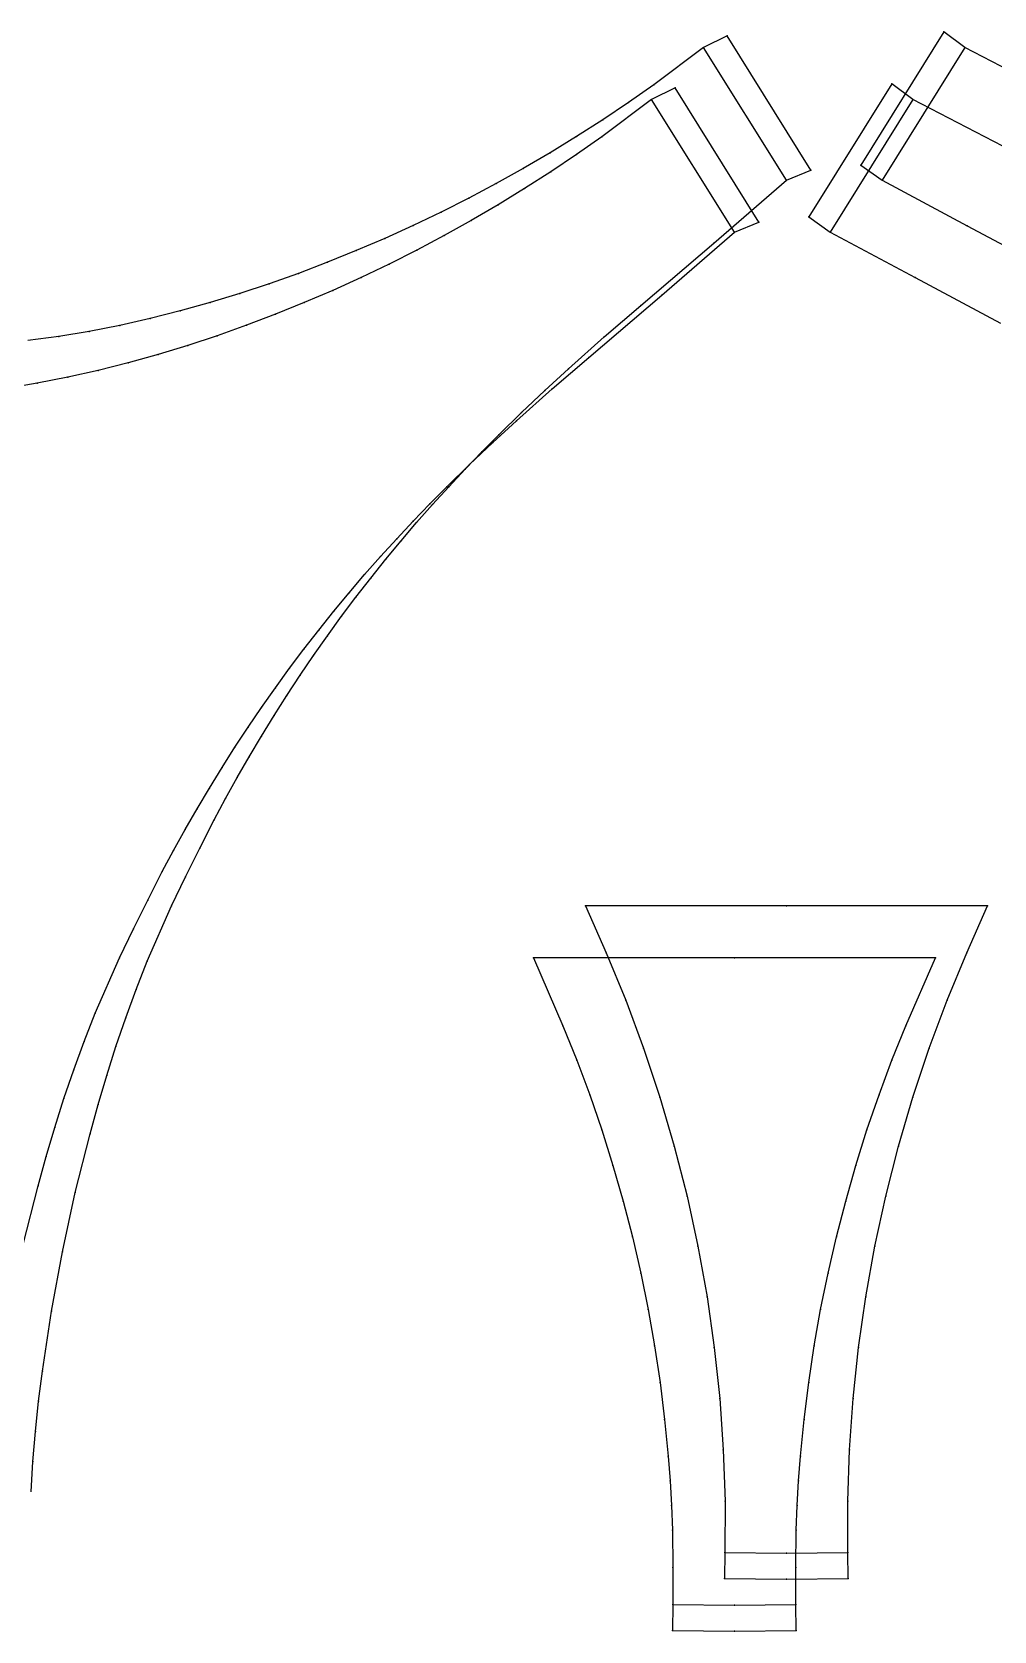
# Model space of a CAD drawing. Extents: x -162 to 1064, y -720 to 1070.
# Drawn here: x 22.7 to 207.7, y 761.8 to 1069.6 of the extents above; entities that cross this region are included whole.
import ezdxf

# ---------------------------------------------------------------- set-up
doc = ezdxf.new("R2010")
doc.units = 0

# ---------------------------------------------------------------- blocks, each defined once
blk = doc.blocks.new('Pattern_1813235_M')
at = {"layer": '14'}
blk.add_lwpolyline([(21.021019, 836.201477), (23.8561, 847.514832), (25.415037, 853.134216), (27.075407, 858.724243), (28.842861, 864.281433), (30.718199, 869.803833), (32.707569, 875.286499), (34.844246, 880.711914), (39.540787, 891.386414), (42.220432, 896.937683), (44.940247, 902.466064), (47.743694, 907.953735), (49.92181, 912.030579), (52.16494, 916.070862), (54.470348, 920.076477), (56.83532, 924.049377), (59.255978, 927.988159), (61.732014, 931.890076), (64.265823, 935.754395), (66.859818, 939.580566), (69.514076, 943.365479), (72.227242, 947.106506), (74.999565, 950.804016), (77.831367, 954.458252), (80.720795, 958.067078), (83.665672, 961.628601), (86.665855, 965.143616), (89.721169, 968.612976), (92.829147, 972.035217), (95.986633, 975.409546), (99.192528, 978.737915), (102.445709, 982.0224), (106.85051, 986.333252), (111.323738, 990.570251), (115.85981, 994.742798), (122.760612, 1000.89325), (129.753525, 1006.938843), (143.848145, 1018.904175), (157.776306, 1031.060791), (162.47905, 1032.969116), (146.357162, 1058.807861), (141.859253, 1056.571289), (132.307037, 1049.403442), (127.422493, 1045.968628), (122.459229, 1042.647217), (117.430824, 1039.425781), (112.339149, 1036.305908), (107.183891, 1033.291992), (101.967644, 1030.384766), (96.693466, 1027.583862), (91.363449, 1024.890869), (85.979485, 1022.307434), (80.54348, 1019.835388), (75.057457, 1017.476501), (69.523117, 1015.233398), (63.942326, 1013.108765), (58.316547, 1011.106445), (52.647518, 1009.230286), (46.936806, 1007.48468), (41.185875, 1005.874817), (35.396626, 1004.410156), (29.571449, 1003.099304), (23.712498, 1001.943176), (17.822363, 1000.950806)], dxfattribs=at)
at = {"layer": '2'}
for p in [(146.357162, 1058.807861), (141.859253, 1056.571289), (141.859253, 1056.571289), (157.776306, 1031.060791), (157.776306, 1031.060791), (162.47905, 1032.969116), (39.540787, 891.386414), (39.540787, 891.386414)]:
    blk.add_point(p, dxfattribs=at)
at = {"layer": '3'}
for p in [(132.307037, 1049.403442), (132.307037, 1049.403442), (127.422493, 1045.968628), (127.422493, 1045.968628), (122.459229, 1042.647217), (122.459229, 1042.647217), (117.430824, 1039.425781), (117.430824, 1039.425781), (112.339149, 1036.305908), (112.339149, 1036.305908), (107.183891, 1033.291992), (107.183891, 1033.291992), (101.967644, 1030.384766), (101.967644, 1030.384766), (91.363449, 1024.890869), (91.363449, 1024.890869), (96.693466, 1027.583862), (96.693466, 1027.583862), (85.979485, 1022.307434), (85.979485, 1022.307434), (80.54348, 1019.835388), (80.54348, 1019.835388), (143.848145, 1018.904175), (143.848145, 1018.904175), (75.057457, 1017.476501), (75.057457, 1017.476501), (63.942326, 1013.108765), (63.942326, 1013.108765), (69.523117, 1015.233398), (69.523117, 1015.233398), (58.316547, 1011.106445), (58.316547, 1011.106445), (46.936806, 1007.48468), (46.936806, 1007.48468), (52.647518, 1009.230286), (52.647518, 1009.230286), (129.753525, 1006.938843), (129.753525, 1006.938843), (35.396626, 1004.410156), (35.396626, 1004.410156), (41.185875, 1005.874817), (41.185875, 1005.874817), (23.712498, 1001.943176), (23.712498, 1001.943176), (29.571449, 1003.099304), (29.571449, 1003.099304), (122.760612, 1000.89325), (122.760612, 1000.89325), (115.85981, 994.742798), (115.85981, 994.742798), (111.323738, 990.570251), (111.323738, 990.570251), (106.85051, 986.333252), (106.85051, 986.333252), (102.445709, 982.0224), (102.445709, 982.0224), (99.192528, 978.737915), (99.192528, 978.737915), (95.986633, 975.409546), (95.986633, 975.409546), (92.829147, 972.035217), (92.829147, 972.035217), (89.721169, 968.612976), (89.721169, 968.612976), (86.665855, 965.143616), (86.665855, 965.143616), (83.665672, 961.628601), (83.665672, 961.628601), (80.720795, 958.067078), (80.720795, 958.067078), (77.831367, 954.458252), (77.831367, 954.458252), (74.999565, 950.804016), (74.999565, 950.804016), (72.227242, 947.106506), (72.227242, 947.106506), (69.514076, 943.365479), (69.514076, 943.365479), (66.859818, 939.580566), (66.859818, 939.580566), (64.265823, 935.754395), (64.265823, 935.754395), (61.732014, 931.890076), (61.732014, 931.890076), (59.255978, 927.988159), (59.255978, 927.988159), (56.83532, 924.049377), (56.83532, 924.049377), (54.470348, 920.076477), (54.470348, 920.076477), (52.16494, 916.070862), (52.16494, 916.070862), (49.92181, 912.030579), (49.92181, 912.030579), (47.743694, 907.953735), (47.743694, 907.953735), (44.940247, 902.466064), (44.940247, 902.466064), (42.220432, 896.937683), (42.220432, 896.937683), (34.844246, 880.711914), (34.844246, 880.711914), (32.707569, 875.286499), (32.707569, 875.286499), (30.718199, 869.803833), (30.718199, 869.803833), (28.842861, 864.281433), (28.842861, 864.281433), (27.075407, 858.724243), (27.075407, 858.724243), (25.415037, 853.134216), (25.415037, 853.134216), (23.8561, 847.514832), (23.8561, 847.514832)]:
    blk.add_point(p, dxfattribs=at)
at = {"layer": '8'}
blk.add_lwpolyline([(21.021019, 836.201477), (23.8561, 847.514832), (25.415037, 853.134216), (27.075407, 858.724243), (28.842861, 864.281433), (30.718199, 869.803833), (32.707569, 875.286499), (34.844246, 880.711914), (39.540787, 891.386414), (42.220432, 896.937683), (44.940247, 902.466064), (47.743694, 907.953735), (49.92181, 912.030579), (52.16494, 916.070862), (54.470348, 920.076477), (56.83532, 924.049377), (59.255978, 927.988159), (61.732014, 931.890076), (64.265823, 935.754395), (66.859818, 939.580566), (69.514076, 943.365479), (72.227242, 947.106506), (74.999565, 950.804016), (77.831367, 954.458252), (80.720795, 958.067078), (83.665672, 961.628601), (86.665855, 965.143616), (89.721169, 968.612976), (92.829147, 972.035217), (95.986633, 975.409546), (99.192528, 978.737915), (102.445709, 982.0224), (106.85051, 986.333252), (111.323738, 990.570251), (115.85981, 994.742798), (122.760612, 1000.89325), (129.753525, 1006.938843), (143.848145, 1018.904175), (157.776306, 1031.060791), (141.859253, 1056.571289), (132.307037, 1049.403442), (127.422493, 1045.968628), (122.459229, 1042.647217), (117.430824, 1039.425781), (112.339149, 1036.305908), (107.183891, 1033.291992), (101.967644, 1030.384766), (96.693466, 1027.583862), (91.363449, 1024.890869), (85.979485, 1022.307434), (80.54348, 1019.835388), (75.057457, 1017.476501), (69.523117, 1015.233398), (63.942326, 1013.108765), (58.316547, 1011.106445), (52.647518, 1009.230286), (46.936806, 1007.48468), (41.185875, 1005.874817), (35.396626, 1004.410156), (29.571449, 1003.099304), (23.712498, 1001.943176), (17.822363, 1000.950806)], dxfattribs=at)
blk = doc.blocks.new('Pattern_16023304_M')
at = {"layer": '14'}
blk.add_lwpolyline([(157.776306, 891.386414), (119.127335, 891.386414), (124.80378, 878.29187), (127.466171, 871.671631), (129.961563, 864.986511), (132.275284, 858.235596), (134.409286, 851.425537), (136.368515, 844.564026), (138.151703, 837.654846), (139.756607, 830.701172), (141.182114, 823.708374), (142.427139, 816.682007), (143.487671, 809.625732), (144.361526, 802.543396), (145.055969, 795.440491), (145.42186, 790.695923), (145.700745, 785.947388), (145.881561, 781.193542), (145.970352, 774.059387), (145.935638, 766.922791), (145.880463, 761.923096), (157.776306, 761.80481), (169.67215, 761.923096), (169.616974, 766.922791), (169.582275, 774.059387), (169.671051, 781.193542), (169.851868, 785.947388), (170.130753, 790.695923), (170.496643, 795.440552), (171.191086, 802.543457), (172.064941, 809.625732), (173.125488, 816.682007), (174.370514, 823.708374), (175.796021, 830.701172), (177.400909, 837.654846), (179.184128, 844.564026), (181.143356, 851.425537), (183.277344, 858.235596), (185.591034, 864.986511), (188.086441, 871.671631), (190.74884, 878.29187), (196.425278, 891.386414)], close=True, dxfattribs=at)
at = {"layer": '2'}
for p in [(119.127335, 891.386414), (119.127335, 891.386414), (157.776306, 891.386414), (157.776306, 891.386414), (157.776306, 891.386414), (196.425278, 891.386414), (196.425278, 891.386414), (145.935638, 766.922791), (145.935638, 766.922791), (157.776306, 766.805054), (169.616974, 766.922791), (169.616974, 766.922791), (145.880463, 761.923096), (157.776306, 761.80481), (169.67215, 761.923096)]:
    blk.add_point(p, dxfattribs=at)
at = {"layer": '3'}
for p in [(124.80378, 878.29187), (124.80378, 878.29187), (190.74884, 878.29187), (190.74884, 878.29187), (127.466171, 871.671631), (127.466171, 871.671631), (188.086441, 871.671631), (188.086441, 871.671631), (129.961563, 864.986511), (129.961563, 864.986511), (185.591034, 864.986511), (185.591034, 864.986511), (132.275284, 858.235596), (132.275284, 858.235596), (183.277344, 858.235596), (183.277344, 858.235596), (134.409286, 851.425537), (134.409286, 851.425537), (181.143356, 851.425537), (181.143356, 851.425537), (136.368515, 844.564026), (136.368515, 844.564026), (179.184128, 844.564026), (179.184128, 844.564026), (138.151703, 837.654846), (138.151703, 837.654846), (177.400909, 837.654846), (177.400909, 837.654846), (139.756607, 830.701172), (139.756607, 830.701172), (175.796021, 830.701172), (175.796021, 830.701172), (141.182114, 823.708374), (141.182114, 823.708374), (174.370514, 823.708374), (174.370514, 823.708374), (142.427139, 816.682007), (142.427139, 816.682007), (173.125488, 816.682007), (173.125488, 816.682007), (143.487671, 809.625732), (143.487671, 809.625732), (172.064941, 809.625732), (172.064941, 809.625732), (144.361526, 802.543396), (144.361526, 802.543396), (171.191086, 802.543457), (171.191086, 802.543457), (145.055969, 795.440491), (145.055969, 795.440491), (170.496643, 795.440552), (170.496643, 795.440552), (145.42186, 790.695923), (145.42186, 790.695923), (170.130753, 790.695923), (170.130753, 790.695923), (145.700745, 785.947388), (145.700745, 785.947388), (169.851868, 785.947388), (169.851868, 785.947388), (145.881561, 781.193542), (145.881561, 781.193542), (169.671051, 781.193542), (169.671051, 781.193542), (145.970352, 774.059387), (145.970352, 774.059387), (169.582275, 774.059387), (169.582275, 774.059387)]:
    blk.add_point(p, dxfattribs=at)
at = {"layer": '8'}
blk.add_lwpolyline([(157.776306, 891.386414), (119.127335, 891.386414), (124.80378, 878.29187), (127.466171, 871.671631), (129.961563, 864.986511), (132.275284, 858.235596), (134.409286, 851.425537), (136.368515, 844.564026), (138.151703, 837.654846), (139.756607, 830.701172), (141.182114, 823.708374), (142.427139, 816.682007), (143.487671, 809.625732), (144.361526, 802.543396), (145.055969, 795.440491), (145.42186, 790.695923), (145.700745, 785.947388), (145.881561, 781.193542), (145.970352, 774.059387), (145.935638, 766.922791), (157.776306, 766.805054), (169.616974, 766.922791), (169.582275, 774.059387), (169.671051, 781.193542), (169.851868, 785.947388), (170.130753, 790.695923), (170.496643, 795.440552), (171.191086, 802.543457), (172.064941, 809.625732), (173.125488, 816.682007), (174.370514, 823.708374), (175.796021, 830.701172), (177.400909, 837.654846), (179.184128, 844.564026), (181.143356, 851.425537), (183.277344, 858.235596), (185.591034, 864.986511), (188.086441, 871.671631), (190.74884, 878.29187), (196.425278, 891.386414), (157.776306, 891.386414)], close=True, dxfattribs=at)
blk = doc.blocks.new('Pattern_1813237_M')
at = {"layer": '14'}
blk.add_lwpolyline([(223.264252, 1040.428955), (192.08551, 1056.571289), (188.057816, 1059.561523), (172.080978, 1033.9552), (176.168457, 1031.060791), (192.570999, 1022.276062), (208.987686, 1013.518372)], dxfattribs=at)
at = {"layer": '2'}
for p in [(188.057816, 1059.561523), (192.08551, 1056.571289), (192.08551, 1056.571289), (172.080978, 1033.9552), (176.168457, 1031.060791), (176.168457, 1031.060791)]:
    blk.add_point(p, dxfattribs=at)
at = {"layer": '3'}
blk.add_point((192.570999, 1022.276062), dxfattribs=at)
blk.add_point((192.570999, 1022.276062), dxfattribs=at)
at = {"layer": '8'}
blk.add_lwpolyline([(223.264252, 1040.428955), (192.08551, 1056.571289), (176.168457, 1031.060791), (192.570999, 1022.276062), (208.987686, 1013.518372)], dxfattribs=at)
blk = doc.blocks.new('Pattern_1813235_198966_M')
at = {"layer": '14'}
blk.add_lwpolyline([(22.532106, 788.582703), (22.853977, 794.404297), (23.354803, 800.215881), (23.969339, 806.015686), (24.687504, 811.802429), (26.432821, 823.334229), (28.548458, 834.803528), (31.021019, 846.201477), (33.856102, 857.514832), (35.415039, 863.134216), (37.075409, 868.724243), (38.842861, 874.281433), (40.718201, 879.803833), (42.707569, 885.286499), (44.844246, 890.711914), (49.540787, 901.386414), (52.220432, 906.937683), (54.940247, 912.466064), (57.743694, 917.953735), (59.92181, 922.030579), (62.16494, 926.070862), (64.470352, 930.076477), (66.83532, 934.049377), (69.255981, 937.988159), (71.73201, 941.890076), (74.265823, 945.754395), (76.859818, 949.580566), (79.514076, 953.365479), (82.227242, 957.106506), (84.999565, 960.804016), (87.831367, 964.458252), (90.720795, 968.067078), (93.665672, 971.628601), (96.665855, 975.143616), (99.721169, 978.612976), (102.829147, 982.035217), (105.986633, 985.409546), (109.192528, 988.737915), (112.445709, 992.0224), (116.85051, 996.333252), (121.323738, 1000.570251), (125.85981, 1004.742798), (132.76062, 1010.89325), (139.753525, 1016.938843), (153.848145, 1028.904175), (167.776306, 1041.060791), (172.47905, 1042.969116), (156.357162, 1068.807861), (151.859253, 1066.571289), (142.307037, 1059.403442), (137.422485, 1055.968628), (132.459229, 1052.647217), (127.430824, 1049.425781), (122.339149, 1046.305908), (117.183891, 1043.291992), (111.967644, 1040.384766), (106.693466, 1037.583862), (101.363449, 1034.890869), (95.979485, 1032.307373), (90.54348, 1029.835449), (85.057457, 1027.476562), (79.523117, 1025.233398), (73.942322, 1023.108765), (68.316544, 1021.106445), (62.647518, 1019.230286), (56.936806, 1017.48468), (51.185875, 1015.874817), (45.396626, 1014.410156), (39.571449, 1013.099304), (33.712498, 1011.943176), (27.822363, 1010.950806), (21.902893, 1010.170776)], dxfattribs=at)
at = {"layer": '2'}
for p in [(156.357162, 1068.807861), (151.859253, 1066.571289), (151.859253, 1066.571289), (167.776306, 1041.060791), (167.776306, 1041.060791), (172.47905, 1042.969116), (49.540787, 901.386414), (49.540787, 901.386414)]:
    blk.add_point(p, dxfattribs=at)
at = {"layer": '3'}
for p in [(142.307037, 1059.403442), (142.307037, 1059.403442), (137.422485, 1055.968628), (137.422485, 1055.968628), (132.459229, 1052.647217), (132.459229, 1052.647217), (127.430824, 1049.425781), (127.430824, 1049.425781), (122.339149, 1046.305908), (122.339149, 1046.305908), (111.967644, 1040.384766), (111.967644, 1040.384766), (117.183891, 1043.291992), (117.183891, 1043.291992), (106.693466, 1037.583862), (106.693466, 1037.583862), (101.363449, 1034.890869), (101.363449, 1034.890869), (95.979485, 1032.307373), (95.979485, 1032.307373), (90.54348, 1029.835449), (90.54348, 1029.835449), (153.848145, 1028.904175), (153.848145, 1028.904175), (79.523117, 1025.233398), (79.523117, 1025.233398), (85.057457, 1027.476562), (85.057457, 1027.476562), (73.942322, 1023.108765), (73.942322, 1023.108765), (62.647518, 1019.230286), (62.647518, 1019.230286), (68.316544, 1021.106445), (68.316544, 1021.106445), (51.185875, 1015.874817), (51.185875, 1015.874817), (56.936806, 1017.48468), (56.936806, 1017.48468), (139.753525, 1016.938843), (139.753525, 1016.938843), (39.571449, 1013.099304), (39.571449, 1013.099304), (45.396626, 1014.410156), (45.396626, 1014.410156), (27.822363, 1010.950806), (27.822363, 1010.950806), (33.712498, 1011.943176), (33.712498, 1011.943176), (132.76062, 1010.89325), (132.76062, 1010.89325), (125.85981, 1004.742798), (125.85981, 1004.742798), (121.323738, 1000.570251), (121.323738, 1000.570251), (116.85051, 996.333252), (116.85051, 996.333252), (112.445709, 992.0224), (112.445709, 992.0224), (109.192528, 988.737915), (109.192528, 988.737915), (105.986633, 985.409546), (105.986633, 985.409546), (102.829147, 982.035217), (102.829147, 982.035217), (99.721169, 978.612976), (99.721169, 978.612976), (96.665855, 975.143616), (96.665855, 975.143616), (93.665672, 971.628601), (93.665672, 971.628601), (90.720795, 968.067078), (90.720795, 968.067078), (87.831367, 964.458252), (87.831367, 964.458252), (84.999565, 960.804016), (84.999565, 960.804016), (82.227242, 957.106506), (82.227242, 957.106506), (79.514076, 953.365479), (79.514076, 953.365479), (76.859818, 949.580566), (76.859818, 949.580566), (74.265823, 945.754395), (74.265823, 945.754395), (71.73201, 941.890076), (71.73201, 941.890076), (69.255981, 937.988159), (69.255981, 937.988159), (66.83532, 934.049377), (66.83532, 934.049377), (64.470352, 930.076477), (64.470352, 930.076477), (62.16494, 926.070862), (62.16494, 926.070862), (59.92181, 922.030579), (59.92181, 922.030579), (57.743694, 917.953735), (57.743694, 917.953735), (54.940247, 912.466064), (54.940247, 912.466064), (52.220432, 906.937683), (52.220432, 906.937683), (44.844246, 890.711914), (44.844246, 890.711914), (42.707569, 885.286499), (42.707569, 885.286499), (40.718201, 879.803833), (40.718201, 879.803833), (38.842861, 874.281433), (38.842861, 874.281433), (37.075409, 868.724243), (37.075409, 868.724243), (35.415039, 863.134216), (35.415039, 863.134216), (33.856102, 857.514832), (33.856102, 857.514832), (31.021019, 846.201477), (31.021019, 846.201477), (28.548458, 834.803528), (28.548458, 834.803528), (26.432821, 823.334229), (26.432821, 823.334229), (24.687504, 811.802429), (24.687504, 811.802429), (23.969339, 806.015686), (23.969339, 806.015686), (23.354803, 800.215881), (23.354803, 800.215881), (22.853977, 794.404297), (22.853977, 794.404297)]:
    blk.add_point(p, dxfattribs=at)
at = {"layer": '8'}
blk.add_lwpolyline([(22.532106, 788.582703), (22.853977, 794.404297), (23.354803, 800.215881), (23.969339, 806.015686), (24.687504, 811.802429), (26.432821, 823.334229), (28.548458, 834.803528), (31.021019, 846.201477), (33.856102, 857.514832), (35.415039, 863.134216), (37.075409, 868.724243), (38.842861, 874.281433), (40.718201, 879.803833), (42.707569, 885.286499), (44.844246, 890.711914), (49.540787, 901.386414), (52.220432, 906.937683), (54.940247, 912.466064), (57.743694, 917.953735), (59.92181, 922.030579), (62.16494, 926.070862), (64.470352, 930.076477), (66.83532, 934.049377), (69.255981, 937.988159), (71.73201, 941.890076), (74.265823, 945.754395), (76.859818, 949.580566), (79.514076, 953.365479), (82.227242, 957.106506), (84.999565, 960.804016), (87.831367, 964.458252), (90.720795, 968.067078), (93.665672, 971.628601), (96.665855, 975.143616), (99.721169, 978.612976), (102.829147, 982.035217), (105.986633, 985.409546), (109.192528, 988.737915), (112.445709, 992.0224), (116.85051, 996.333252), (121.323738, 1000.570251), (125.85981, 1004.742798), (132.76062, 1010.89325), (139.753525, 1016.938843), (153.848145, 1028.904175), (167.776306, 1041.060791), (151.859253, 1066.571289), (142.307037, 1059.403442), (137.422485, 1055.968628), (132.459229, 1052.647217), (127.430824, 1049.425781), (122.339149, 1046.305908), (117.183891, 1043.291992), (111.967644, 1040.384766), (106.693466, 1037.583862), (101.363449, 1034.890869), (95.979485, 1032.307373), (90.54348, 1029.835449), (85.057457, 1027.476562), (79.523117, 1025.233398), (73.942322, 1023.108765), (68.316544, 1021.106445), (62.647518, 1019.230286), (56.936806, 1017.48468), (51.185875, 1015.874817), (45.396626, 1014.410156), (39.571449, 1013.099304), (33.712498, 1011.943176), (27.822363, 1010.950806), (21.902893, 1010.170776)], dxfattribs=at)
blk = doc.blocks.new('Pattern_16023304_200180_M')
at = {"layer": '14'}
blk.add_lwpolyline([(167.776306, 901.386414), (129.127335, 901.386414), (133.08667, 892.335876), (136.874176, 883.210327), (140.327835, 873.952698), (143.444534, 864.576782), (146.223999, 855.095215), (148.664368, 845.520508), (150.762421, 835.865295), (152.514221, 826.141602), (153.915619, 816.360291), (154.962006, 806.535767), (155.649429, 796.678467), (155.9776, 786.803589), (155.935638, 776.922791), (155.880463, 771.923096), (167.776306, 771.80481), (179.67215, 771.923096), (179.616974, 776.922791), (179.575012, 786.803589), (179.903183, 796.678467), (180.590607, 806.535767), (181.636993, 816.360291), (183.038406, 826.141602), (184.790192, 835.865295), (186.888245, 845.520508), (189.328629, 855.095215), (192.108093, 864.576782), (195.224762, 873.952698), (198.678421, 883.210327), (202.465942, 892.335876), (206.425278, 901.386414)], close=True, dxfattribs=at)
at = {"layer": '2'}
for p in [(129.127335, 901.386414), (129.127335, 901.386414), (167.776306, 901.386414), (167.776306, 901.386414), (167.776306, 901.386414), (206.425278, 901.386414), (206.425278, 901.386414), (155.935638, 776.922791), (155.935638, 776.922791), (167.776306, 776.805054), (179.616974, 776.922791), (179.616974, 776.922791), (155.880463, 771.923096), (167.776306, 771.80481), (179.67215, 771.923096)]:
    blk.add_point(p, dxfattribs=at)
at = {"layer": '3'}
for p in [(133.08667, 892.335876), (133.08667, 892.335876), (202.465942, 892.335876), (202.465942, 892.335876), (136.874176, 883.210327), (136.874176, 883.210327), (198.678421, 883.210327), (198.678421, 883.210327), (140.327835, 873.952698), (140.327835, 873.952698), (195.224762, 873.952698), (195.224762, 873.952698), (143.444534, 864.576782), (143.444534, 864.576782), (192.108093, 864.576782), (192.108093, 864.576782), (146.223999, 855.095215), (146.223999, 855.095215), (189.328629, 855.095215), (189.328629, 855.095215), (148.664368, 845.520508), (148.664368, 845.520508), (186.888245, 845.520508), (186.888245, 845.520508), (150.762421, 835.865295), (150.762421, 835.865295), (184.790192, 835.865295), (184.790192, 835.865295), (152.514221, 826.141602), (152.514221, 826.141602), (183.038406, 826.141602), (183.038406, 826.141602), (153.915619, 816.360291), (153.915619, 816.360291), (181.636993, 816.360291), (181.636993, 816.360291), (154.962006, 806.535767), (154.962006, 806.535767), (180.590607, 806.535767), (180.590607, 806.535767), (155.649429, 796.678467), (155.649429, 796.678467), (179.903183, 796.678467), (179.903183, 796.678467), (155.9776, 786.803589), (155.9776, 786.803589), (179.575012, 786.803589), (179.575012, 786.803589)]:
    blk.add_point(p, dxfattribs=at)
at = {"layer": '8'}
blk.add_lwpolyline([(167.776306, 901.386414), (129.127335, 901.386414), (133.08667, 892.335876), (136.874176, 883.210327), (140.327835, 873.952698), (143.444534, 864.576782), (146.223999, 855.095215), (148.664368, 845.520508), (150.762421, 835.865295), (152.514221, 826.141602), (153.915619, 816.360291), (154.962006, 806.535767), (155.649429, 796.678467), (155.9776, 786.803589), (155.935638, 776.922791), (167.776306, 776.805054), (179.616974, 776.922791), (179.575012, 786.803589), (179.903183, 796.678467), (180.590607, 806.535767), (181.636993, 816.360291), (183.038406, 826.141602), (184.790192, 835.865295), (186.888245, 845.520508), (189.328629, 855.095215), (192.108093, 864.576782), (195.224762, 873.952698), (198.678421, 883.210327), (202.465942, 892.335876), (206.425278, 901.386414), (167.776306, 901.386414)], close=True, dxfattribs=at)
blk = doc.blocks.new('Pattern_1813237_200506_M')
at = {"layer": '14'}
blk.add_lwpolyline([(233.264252, 1050.428955), (202.08551, 1066.571289), (198.057816, 1069.561523), (182.080978, 1043.9552), (186.168457, 1041.060791), (202.570999, 1032.276123), (218.987686, 1023.518372)], dxfattribs=at)
at = {"layer": '2'}
for p in [(198.057816, 1069.561523), (202.08551, 1066.571289), (202.08551, 1066.571289), (182.080978, 1043.9552), (186.168457, 1041.060791), (186.168457, 1041.060791)]:
    blk.add_point(p, dxfattribs=at)
at = {"layer": '3'}
blk.add_point((202.570999, 1032.276123), dxfattribs=at)
blk.add_point((202.570999, 1032.276123), dxfattribs=at)
at = {"layer": '8'}
blk.add_lwpolyline([(233.264252, 1050.428955), (202.08551, 1066.571289), (186.168457, 1041.060791), (202.570999, 1032.276123), (218.987686, 1023.518372)], dxfattribs=at)
blk = doc.blocks.new('Pattern_1813235_201642_M')
at = {"layer": '14'}
blk.add_lwpolyline([(22.532106, 788.582703), (22.853977, 794.404297), (23.354803, 800.215881), (23.969339, 806.015686), (24.687504, 811.802429), (26.432821, 823.334229), (28.548458, 834.803528), (31.021019, 846.201477), (33.856102, 857.514832), (35.415039, 863.134216), (37.075409, 868.724243), (38.842861, 874.281433), (40.718201, 879.803833), (42.707569, 885.286499), (44.844246, 890.711914), (49.540787, 901.386414), (52.220432, 906.937683), (54.940247, 912.466064), (57.743694, 917.953735), (59.92181, 922.030579), (62.16494, 926.070862), (64.470352, 930.076477), (66.83532, 934.049377), (69.255981, 937.988159), (71.73201, 941.890076), (74.265823, 945.754395), (76.859818, 949.580566), (79.514076, 953.365479), (82.227242, 957.106506), (84.999565, 960.804016), (87.831367, 964.458252), (90.720795, 968.067078), (93.665672, 971.628601), (96.665855, 975.143616), (99.721169, 978.612976), (102.829147, 982.035217), (105.986633, 985.409546), (109.192528, 988.737915), (112.445709, 992.0224), (116.85051, 996.333252), (121.323738, 1000.570251), (125.85981, 1004.742798), (132.76062, 1010.89325), (139.753525, 1016.938843), (153.848145, 1028.904175), (167.776306, 1041.060791), (172.47905, 1042.969116), (156.357162, 1068.807861), (151.859253, 1066.571289), (142.307037, 1059.403442), (137.422485, 1055.968628), (132.459229, 1052.647217), (127.430824, 1049.425781), (122.339149, 1046.305908), (117.183891, 1043.291992), (111.967644, 1040.384766), (106.693466, 1037.583862), (101.363449, 1034.890869), (95.979485, 1032.307373), (90.54348, 1029.835449), (85.057457, 1027.476562), (79.523117, 1025.233398), (73.942322, 1023.108765), (68.316544, 1021.106445), (62.647518, 1019.230286), (56.936806, 1017.48468), (51.185875, 1015.874817), (45.396626, 1014.410156), (39.571449, 1013.099304), (33.712498, 1011.943176), (27.822363, 1010.950806), (21.902893, 1010.170776)], dxfattribs=at)
at = {"layer": '2'}
for p in [(156.357162, 1068.807861), (151.859253, 1066.571289), (151.859253, 1066.571289), (167.776306, 1041.060791), (167.776306, 1041.060791), (172.47905, 1042.969116), (49.540787, 901.386414), (49.540787, 901.386414)]:
    blk.add_point(p, dxfattribs=at)
at = {"layer": '3'}
for p in [(142.307037, 1059.403442), (142.307037, 1059.403442), (137.422485, 1055.968628), (137.422485, 1055.968628), (132.459229, 1052.647217), (132.459229, 1052.647217), (127.430824, 1049.425781), (127.430824, 1049.425781), (122.339149, 1046.305908), (122.339149, 1046.305908), (111.967644, 1040.384766), (111.967644, 1040.384766), (117.183891, 1043.291992), (117.183891, 1043.291992), (106.693466, 1037.583862), (106.693466, 1037.583862), (101.363449, 1034.890869), (101.363449, 1034.890869), (95.979485, 1032.307373), (95.979485, 1032.307373), (90.54348, 1029.835449), (90.54348, 1029.835449), (153.848145, 1028.904175), (153.848145, 1028.904175), (79.523117, 1025.233398), (79.523117, 1025.233398), (85.057457, 1027.476562), (85.057457, 1027.476562), (73.942322, 1023.108765), (73.942322, 1023.108765), (62.647518, 1019.230286), (62.647518, 1019.230286), (68.316544, 1021.106445), (68.316544, 1021.106445), (51.185875, 1015.874817), (51.185875, 1015.874817), (56.936806, 1017.48468), (56.936806, 1017.48468), (139.753525, 1016.938843), (139.753525, 1016.938843), (39.571449, 1013.099304), (39.571449, 1013.099304), (45.396626, 1014.410156), (45.396626, 1014.410156), (27.822363, 1010.950806), (27.822363, 1010.950806), (33.712498, 1011.943176), (33.712498, 1011.943176), (132.76062, 1010.89325), (132.76062, 1010.89325), (125.85981, 1004.742798), (125.85981, 1004.742798), (121.323738, 1000.570251), (121.323738, 1000.570251), (116.85051, 996.333252), (116.85051, 996.333252), (112.445709, 992.0224), (112.445709, 992.0224), (109.192528, 988.737915), (109.192528, 988.737915), (105.986633, 985.409546), (105.986633, 985.409546), (102.829147, 982.035217), (102.829147, 982.035217), (99.721169, 978.612976), (99.721169, 978.612976), (96.665855, 975.143616), (96.665855, 975.143616), (93.665672, 971.628601), (93.665672, 971.628601), (90.720795, 968.067078), (90.720795, 968.067078), (87.831367, 964.458252), (87.831367, 964.458252), (84.999565, 960.804016), (84.999565, 960.804016), (82.227242, 957.106506), (82.227242, 957.106506), (79.514076, 953.365479), (79.514076, 953.365479), (76.859818, 949.580566), (76.859818, 949.580566), (74.265823, 945.754395), (74.265823, 945.754395), (71.73201, 941.890076), (71.73201, 941.890076), (69.255981, 937.988159), (69.255981, 937.988159), (66.83532, 934.049377), (66.83532, 934.049377), (64.470352, 930.076477), (64.470352, 930.076477), (62.16494, 926.070862), (62.16494, 926.070862), (59.92181, 922.030579), (59.92181, 922.030579), (57.743694, 917.953735), (57.743694, 917.953735), (54.940247, 912.466064), (54.940247, 912.466064), (52.220432, 906.937683), (52.220432, 906.937683), (44.844246, 890.711914), (44.844246, 890.711914), (42.707569, 885.286499), (42.707569, 885.286499), (40.718201, 879.803833), (40.718201, 879.803833), (38.842861, 874.281433), (38.842861, 874.281433), (37.075409, 868.724243), (37.075409, 868.724243), (35.415039, 863.134216), (35.415039, 863.134216), (33.856102, 857.514832), (33.856102, 857.514832), (31.021019, 846.201477), (31.021019, 846.201477), (28.548458, 834.803528), (28.548458, 834.803528), (26.432821, 823.334229), (26.432821, 823.334229), (24.687504, 811.802429), (24.687504, 811.802429), (23.969339, 806.015686), (23.969339, 806.015686), (23.354803, 800.215881), (23.354803, 800.215881), (22.853977, 794.404297), (22.853977, 794.404297)]:
    blk.add_point(p, dxfattribs=at)
at = {"layer": '8'}
blk.add_lwpolyline([(22.532106, 788.582703), (22.853977, 794.404297), (23.354803, 800.215881), (23.969339, 806.015686), (24.687504, 811.802429), (26.432821, 823.334229), (28.548458, 834.803528), (31.021019, 846.201477), (33.856102, 857.514832), (35.415039, 863.134216), (37.075409, 868.724243), (38.842861, 874.281433), (40.718201, 879.803833), (42.707569, 885.286499), (44.844246, 890.711914), (49.540787, 901.386414), (52.220432, 906.937683), (54.940247, 912.466064), (57.743694, 917.953735), (59.92181, 922.030579), (62.16494, 926.070862), (64.470352, 930.076477), (66.83532, 934.049377), (69.255981, 937.988159), (71.73201, 941.890076), (74.265823, 945.754395), (76.859818, 949.580566), (79.514076, 953.365479), (82.227242, 957.106506), (84.999565, 960.804016), (87.831367, 964.458252), (90.720795, 968.067078), (93.665672, 971.628601), (96.665855, 975.143616), (99.721169, 978.612976), (102.829147, 982.035217), (105.986633, 985.409546), (109.192528, 988.737915), (112.445709, 992.0224), (116.85051, 996.333252), (121.323738, 1000.570251), (125.85981, 1004.742798), (132.76062, 1010.89325), (139.753525, 1016.938843), (153.848145, 1028.904175), (167.776306, 1041.060791), (151.859253, 1066.571289), (142.307037, 1059.403442), (137.422485, 1055.968628), (132.459229, 1052.647217), (127.430824, 1049.425781), (122.339149, 1046.305908), (117.183891, 1043.291992), (111.967644, 1040.384766), (106.693466, 1037.583862), (101.363449, 1034.890869), (95.979485, 1032.307373), (90.54348, 1029.835449), (85.057457, 1027.476562), (79.523117, 1025.233398), (73.942322, 1023.108765), (68.316544, 1021.106445), (62.647518, 1019.230286), (56.936806, 1017.48468), (51.185875, 1015.874817), (45.396626, 1014.410156), (39.571449, 1013.099304), (33.712498, 1011.943176), (27.822363, 1010.950806), (21.902893, 1010.170776)], dxfattribs=at)
blk = doc.blocks.new('Pattern_16023304_202856_M')
at = {"layer": '14'}
blk.add_lwpolyline([(167.776306, 901.386414), (129.127335, 901.386414), (133.08667, 892.335876), (136.874176, 883.210327), (140.327835, 873.952698), (143.444534, 864.576782), (146.223999, 855.095215), (148.664368, 845.520508), (150.762421, 835.865295), (152.514221, 826.141602), (153.915619, 816.360291), (154.962006, 806.535767), (155.649429, 796.678467), (155.9776, 786.803589), (155.935638, 776.922791), (155.880463, 771.923096), (167.776306, 771.80481), (179.67215, 771.923096), (179.616974, 776.922791), (179.575012, 786.803589), (179.903183, 796.678467), (180.590607, 806.535767), (181.636993, 816.360291), (183.038406, 826.141602), (184.790192, 835.865295), (186.888245, 845.520508), (189.328629, 855.095215), (192.108093, 864.576782), (195.224762, 873.952698), (198.678421, 883.210327), (202.465942, 892.335876), (206.425278, 901.386414)], close=True, dxfattribs=at)
at = {"layer": '2'}
for p in [(129.127335, 901.386414), (129.127335, 901.386414), (167.776306, 901.386414), (167.776306, 901.386414), (167.776306, 901.386414), (206.425278, 901.386414), (206.425278, 901.386414), (155.935638, 776.922791), (155.935638, 776.922791), (167.776306, 776.805054), (179.616974, 776.922791), (179.616974, 776.922791), (155.880463, 771.923096), (167.776306, 771.80481), (179.67215, 771.923096)]:
    blk.add_point(p, dxfattribs=at)
at = {"layer": '3'}
for p in [(133.08667, 892.335876), (133.08667, 892.335876), (202.465942, 892.335876), (202.465942, 892.335876), (136.874176, 883.210327), (136.874176, 883.210327), (198.678421, 883.210327), (198.678421, 883.210327), (140.327835, 873.952698), (140.327835, 873.952698), (195.224762, 873.952698), (195.224762, 873.952698), (143.444534, 864.576782), (143.444534, 864.576782), (192.108093, 864.576782), (192.108093, 864.576782), (146.223999, 855.095215), (146.223999, 855.095215), (189.328629, 855.095215), (189.328629, 855.095215), (148.664368, 845.520508), (148.664368, 845.520508), (186.888245, 845.520508), (186.888245, 845.520508), (150.762421, 835.865295), (150.762421, 835.865295), (184.790192, 835.865295), (184.790192, 835.865295), (152.514221, 826.141602), (152.514221, 826.141602), (183.038406, 826.141602), (183.038406, 826.141602), (153.915619, 816.360291), (153.915619, 816.360291), (181.636993, 816.360291), (181.636993, 816.360291), (154.962006, 806.535767), (154.962006, 806.535767), (180.590607, 806.535767), (180.590607, 806.535767), (155.649429, 796.678467), (155.649429, 796.678467), (179.903183, 796.678467), (179.903183, 796.678467), (155.9776, 786.803589), (155.9776, 786.803589), (179.575012, 786.803589), (179.575012, 786.803589)]:
    blk.add_point(p, dxfattribs=at)
at = {"layer": '8'}
blk.add_lwpolyline([(167.776306, 901.386414), (129.127335, 901.386414), (133.08667, 892.335876), (136.874176, 883.210327), (140.327835, 873.952698), (143.444534, 864.576782), (146.223999, 855.095215), (148.664368, 845.520508), (150.762421, 835.865295), (152.514221, 826.141602), (153.915619, 816.360291), (154.962006, 806.535767), (155.649429, 796.678467), (155.9776, 786.803589), (155.935638, 776.922791), (167.776306, 776.805054), (179.616974, 776.922791), (179.575012, 786.803589), (179.903183, 796.678467), (180.590607, 806.535767), (181.636993, 816.360291), (183.038406, 826.141602), (184.790192, 835.865295), (186.888245, 845.520508), (189.328629, 855.095215), (192.108093, 864.576782), (195.224762, 873.952698), (198.678421, 883.210327), (202.465942, 892.335876), (206.425278, 901.386414), (167.776306, 901.386414)], close=True, dxfattribs=at)
blk = doc.blocks.new('Pattern_1813237_203182_M')
at = {"layer": '14'}
blk.add_lwpolyline([(233.264252, 1050.428955), (202.08551, 1066.571289), (198.057816, 1069.561523), (182.080978, 1043.9552), (186.168457, 1041.060791), (202.570999, 1032.276123), (218.987686, 1023.518372)], dxfattribs=at)
at = {"layer": '2'}
for p in [(198.057816, 1069.561523), (202.08551, 1066.571289), (202.08551, 1066.571289), (182.080978, 1043.9552), (186.168457, 1041.060791), (186.168457, 1041.060791)]:
    blk.add_point(p, dxfattribs=at)
at = {"layer": '3'}
blk.add_point((202.570999, 1032.276123), dxfattribs=at)
blk.add_point((202.570999, 1032.276123), dxfattribs=at)
at = {"layer": '8'}
blk.add_lwpolyline([(233.264252, 1050.428955), (202.08551, 1066.571289), (186.168457, 1041.060791), (202.570999, 1032.276123), (218.987686, 1023.518372)], dxfattribs=at)
blk = doc.blocks.new('Pattern_1813235_204318_M')
at = {"layer": '14'}
blk.add_lwpolyline([(22.532106, 788.582703), (22.853977, 794.404297), (23.354803, 800.215881), (23.969339, 806.015686), (24.687504, 811.802429), (26.432821, 823.334229), (28.548458, 834.803528), (31.021019, 846.201477), (33.856102, 857.514832), (35.415039, 863.134216), (37.075409, 868.724243), (38.842861, 874.281433), (40.718201, 879.803833), (42.707569, 885.286499), (44.844246, 890.711914), (49.540787, 901.386414), (52.220432, 906.937683), (54.940247, 912.466064), (57.743694, 917.953735), (59.92181, 922.030579), (62.16494, 926.070862), (64.470352, 930.076477), (66.83532, 934.049377), (69.255981, 937.988159), (71.73201, 941.890076), (74.265823, 945.754395), (76.859818, 949.580566), (79.514076, 953.365479), (82.227242, 957.106506), (84.999565, 960.804016), (87.831367, 964.458252), (90.720795, 968.067078), (93.665672, 971.628601), (96.665855, 975.143616), (99.721169, 978.612976), (102.829147, 982.035217), (105.986633, 985.409546), (109.192528, 988.737915), (112.445709, 992.0224), (116.85051, 996.333252), (121.323738, 1000.570251), (125.85981, 1004.742798), (132.76062, 1010.89325), (139.753525, 1016.938843), (153.848145, 1028.904175), (167.776306, 1041.060791), (172.47905, 1042.969116), (156.357162, 1068.807861), (151.859253, 1066.571289), (142.307037, 1059.403442), (137.422485, 1055.968628), (132.459229, 1052.647217), (127.430824, 1049.425781), (122.339149, 1046.305908), (117.183891, 1043.291992), (111.967644, 1040.384766), (106.693466, 1037.583862), (101.363449, 1034.890869), (95.979485, 1032.307373), (90.54348, 1029.835449), (85.057457, 1027.476562), (79.523117, 1025.233398), (73.942322, 1023.108765), (68.316544, 1021.106445), (62.647518, 1019.230286), (56.936806, 1017.48468), (51.185875, 1015.874817), (45.396626, 1014.410156), (39.571449, 1013.099304), (33.712498, 1011.943176), (27.822363, 1010.950806), (21.902893, 1010.170776)], dxfattribs=at)
at = {"layer": '2'}
for p in [(156.357162, 1068.807861), (151.859253, 1066.571289), (151.859253, 1066.571289), (167.776306, 1041.060791), (167.776306, 1041.060791), (172.47905, 1042.969116), (49.540787, 901.386414), (49.540787, 901.386414)]:
    blk.add_point(p, dxfattribs=at)
at = {"layer": '3'}
for p in [(142.307037, 1059.403442), (142.307037, 1059.403442), (137.422485, 1055.968628), (137.422485, 1055.968628), (132.459229, 1052.647217), (132.459229, 1052.647217), (127.430824, 1049.425781), (127.430824, 1049.425781), (122.339149, 1046.305908), (122.339149, 1046.305908), (111.967644, 1040.384766), (111.967644, 1040.384766), (117.183891, 1043.291992), (117.183891, 1043.291992), (106.693466, 1037.583862), (106.693466, 1037.583862), (101.363449, 1034.890869), (101.363449, 1034.890869), (95.979485, 1032.307373), (95.979485, 1032.307373), (90.54348, 1029.835449), (90.54348, 1029.835449), (153.848145, 1028.904175), (153.848145, 1028.904175), (79.523117, 1025.233398), (79.523117, 1025.233398), (85.057457, 1027.476562), (85.057457, 1027.476562), (73.942322, 1023.108765), (73.942322, 1023.108765), (62.647518, 1019.230286), (62.647518, 1019.230286), (68.316544, 1021.106445), (68.316544, 1021.106445), (51.185875, 1015.874817), (51.185875, 1015.874817), (56.936806, 1017.48468), (56.936806, 1017.48468), (139.753525, 1016.938843), (139.753525, 1016.938843), (39.571449, 1013.099304), (39.571449, 1013.099304), (45.396626, 1014.410156), (45.396626, 1014.410156), (27.822363, 1010.950806), (27.822363, 1010.950806), (33.712498, 1011.943176), (33.712498, 1011.943176), (132.76062, 1010.89325), (132.76062, 1010.89325), (125.85981, 1004.742798), (125.85981, 1004.742798), (121.323738, 1000.570251), (121.323738, 1000.570251), (116.85051, 996.333252), (116.85051, 996.333252), (112.445709, 992.0224), (112.445709, 992.0224), (109.192528, 988.737915), (109.192528, 988.737915), (105.986633, 985.409546), (105.986633, 985.409546), (102.829147, 982.035217), (102.829147, 982.035217), (99.721169, 978.612976), (99.721169, 978.612976), (96.665855, 975.143616), (96.665855, 975.143616), (93.665672, 971.628601), (93.665672, 971.628601), (90.720795, 968.067078), (90.720795, 968.067078), (87.831367, 964.458252), (87.831367, 964.458252), (84.999565, 960.804016), (84.999565, 960.804016), (82.227242, 957.106506), (82.227242, 957.106506), (79.514076, 953.365479), (79.514076, 953.365479), (76.859818, 949.580566), (76.859818, 949.580566), (74.265823, 945.754395), (74.265823, 945.754395), (71.73201, 941.890076), (71.73201, 941.890076), (69.255981, 937.988159), (69.255981, 937.988159), (66.83532, 934.049377), (66.83532, 934.049377), (64.470352, 930.076477), (64.470352, 930.076477), (62.16494, 926.070862), (62.16494, 926.070862), (59.92181, 922.030579), (59.92181, 922.030579), (57.743694, 917.953735), (57.743694, 917.953735), (54.940247, 912.466064), (54.940247, 912.466064), (52.220432, 906.937683), (52.220432, 906.937683), (44.844246, 890.711914), (44.844246, 890.711914), (42.707569, 885.286499), (42.707569, 885.286499), (40.718201, 879.803833), (40.718201, 879.803833), (38.842861, 874.281433), (38.842861, 874.281433), (37.075409, 868.724243), (37.075409, 868.724243), (35.415039, 863.134216), (35.415039, 863.134216), (33.856102, 857.514832), (33.856102, 857.514832), (31.021019, 846.201477), (31.021019, 846.201477), (28.548458, 834.803528), (28.548458, 834.803528), (26.432821, 823.334229), (26.432821, 823.334229), (24.687504, 811.802429), (24.687504, 811.802429), (23.969339, 806.015686), (23.969339, 806.015686), (23.354803, 800.215881), (23.354803, 800.215881), (22.853977, 794.404297), (22.853977, 794.404297)]:
    blk.add_point(p, dxfattribs=at)
at = {"layer": '8'}
blk.add_lwpolyline([(22.532106, 788.582703), (22.853977, 794.404297), (23.354803, 800.215881), (23.969339, 806.015686), (24.687504, 811.802429), (26.432821, 823.334229), (28.548458, 834.803528), (31.021019, 846.201477), (33.856102, 857.514832), (35.415039, 863.134216), (37.075409, 868.724243), (38.842861, 874.281433), (40.718201, 879.803833), (42.707569, 885.286499), (44.844246, 890.711914), (49.540787, 901.386414), (52.220432, 906.937683), (54.940247, 912.466064), (57.743694, 917.953735), (59.92181, 922.030579), (62.16494, 926.070862), (64.470352, 930.076477), (66.83532, 934.049377), (69.255981, 937.988159), (71.73201, 941.890076), (74.265823, 945.754395), (76.859818, 949.580566), (79.514076, 953.365479), (82.227242, 957.106506), (84.999565, 960.804016), (87.831367, 964.458252), (90.720795, 968.067078), (93.665672, 971.628601), (96.665855, 975.143616), (99.721169, 978.612976), (102.829147, 982.035217), (105.986633, 985.409546), (109.192528, 988.737915), (112.445709, 992.0224), (116.85051, 996.333252), (121.323738, 1000.570251), (125.85981, 1004.742798), (132.76062, 1010.89325), (139.753525, 1016.938843), (153.848145, 1028.904175), (167.776306, 1041.060791), (151.859253, 1066.571289), (142.307037, 1059.403442), (137.422485, 1055.968628), (132.459229, 1052.647217), (127.430824, 1049.425781), (122.339149, 1046.305908), (117.183891, 1043.291992), (111.967644, 1040.384766), (106.693466, 1037.583862), (101.363449, 1034.890869), (95.979485, 1032.307373), (90.54348, 1029.835449), (85.057457, 1027.476562), (79.523117, 1025.233398), (73.942322, 1023.108765), (68.316544, 1021.106445), (62.647518, 1019.230286), (56.936806, 1017.48468), (51.185875, 1015.874817), (45.396626, 1014.410156), (39.571449, 1013.099304), (33.712498, 1011.943176), (27.822363, 1010.950806), (21.902893, 1010.170776)], dxfattribs=at)
blk = doc.blocks.new('Pattern_16023304_205532_M')
at = {"layer": '14'}
blk.add_lwpolyline([(167.776306, 901.386414), (129.127335, 901.386414), (133.08667, 892.335876), (136.874176, 883.210327), (140.327835, 873.952698), (143.444534, 864.576782), (146.223999, 855.095215), (148.664368, 845.520508), (150.762421, 835.865295), (152.514221, 826.141602), (153.915619, 816.360291), (154.962006, 806.535767), (155.649429, 796.678467), (155.9776, 786.803589), (155.935638, 776.922791), (155.880463, 771.923096), (167.776306, 771.80481), (179.67215, 771.923096), (179.616974, 776.922791), (179.575012, 786.803589), (179.903183, 796.678467), (180.590607, 806.535767), (181.636993, 816.360291), (183.038406, 826.141602), (184.790192, 835.865295), (186.888245, 845.520508), (189.328629, 855.095215), (192.108093, 864.576782), (195.224762, 873.952698), (198.678421, 883.210327), (202.465942, 892.335876), (206.425278, 901.386414)], close=True, dxfattribs=at)
at = {"layer": '2'}
for p in [(129.127335, 901.386414), (129.127335, 901.386414), (167.776306, 901.386414), (167.776306, 901.386414), (167.776306, 901.386414), (206.425278, 901.386414), (206.425278, 901.386414), (155.935638, 776.922791), (155.935638, 776.922791), (167.776306, 776.805054), (179.616974, 776.922791), (179.616974, 776.922791), (155.880463, 771.923096), (167.776306, 771.80481), (179.67215, 771.923096)]:
    blk.add_point(p, dxfattribs=at)
at = {"layer": '3'}
for p in [(133.08667, 892.335876), (133.08667, 892.335876), (202.465942, 892.335876), (202.465942, 892.335876), (136.874176, 883.210327), (136.874176, 883.210327), (198.678421, 883.210327), (198.678421, 883.210327), (140.327835, 873.952698), (140.327835, 873.952698), (195.224762, 873.952698), (195.224762, 873.952698), (143.444534, 864.576782), (143.444534, 864.576782), (192.108093, 864.576782), (192.108093, 864.576782), (146.223999, 855.095215), (146.223999, 855.095215), (189.328629, 855.095215), (189.328629, 855.095215), (148.664368, 845.520508), (148.664368, 845.520508), (186.888245, 845.520508), (186.888245, 845.520508), (150.762421, 835.865295), (150.762421, 835.865295), (184.790192, 835.865295), (184.790192, 835.865295), (152.514221, 826.141602), (152.514221, 826.141602), (183.038406, 826.141602), (183.038406, 826.141602), (153.915619, 816.360291), (153.915619, 816.360291), (181.636993, 816.360291), (181.636993, 816.360291), (154.962006, 806.535767), (154.962006, 806.535767), (180.590607, 806.535767), (180.590607, 806.535767), (155.649429, 796.678467), (155.649429, 796.678467), (179.903183, 796.678467), (179.903183, 796.678467), (155.9776, 786.803589), (155.9776, 786.803589), (179.575012, 786.803589), (179.575012, 786.803589)]:
    blk.add_point(p, dxfattribs=at)
at = {"layer": '8'}
blk.add_lwpolyline([(167.776306, 901.386414), (129.127335, 901.386414), (133.08667, 892.335876), (136.874176, 883.210327), (140.327835, 873.952698), (143.444534, 864.576782), (146.223999, 855.095215), (148.664368, 845.520508), (150.762421, 835.865295), (152.514221, 826.141602), (153.915619, 816.360291), (154.962006, 806.535767), (155.649429, 796.678467), (155.9776, 786.803589), (155.935638, 776.922791), (167.776306, 776.805054), (179.616974, 776.922791), (179.575012, 786.803589), (179.903183, 796.678467), (180.590607, 806.535767), (181.636993, 816.360291), (183.038406, 826.141602), (184.790192, 835.865295), (186.888245, 845.520508), (189.328629, 855.095215), (192.108093, 864.576782), (195.224762, 873.952698), (198.678421, 883.210327), (202.465942, 892.335876), (206.425278, 901.386414), (167.776306, 901.386414)], close=True, dxfattribs=at)
blk = doc.blocks.new('Pattern_1813237_205858_M')
at = {"layer": '14'}
blk.add_lwpolyline([(233.264252, 1050.428955), (202.08551, 1066.571289), (198.057816, 1069.561523), (182.080978, 1043.9552), (186.168457, 1041.060791), (202.570999, 1032.276123), (218.987686, 1023.518372)], dxfattribs=at)
at = {"layer": '2'}
for p in [(198.057816, 1069.561523), (202.08551, 1066.571289), (202.08551, 1066.571289), (182.080978, 1043.9552), (186.168457, 1041.060791), (186.168457, 1041.060791)]:
    blk.add_point(p, dxfattribs=at)
at = {"layer": '3'}
blk.add_point((202.570999, 1032.276123), dxfattribs=at)
blk.add_point((202.570999, 1032.276123), dxfattribs=at)
at = {"layer": '8'}
blk.add_lwpolyline([(233.264252, 1050.428955), (202.08551, 1066.571289), (186.168457, 1041.060791), (202.570999, 1032.276123), (218.987686, 1023.518372)], dxfattribs=at)
blk = doc.blocks.new('Pattern_1813235_206994_M')
at = {"layer": '14'}
blk.add_lwpolyline([(22.532106, 788.582703), (22.853977, 794.404297), (23.354803, 800.215881), (23.969339, 806.015686), (24.687504, 811.802429), (26.432821, 823.334229), (28.548458, 834.803528), (31.021019, 846.201477), (33.856102, 857.514832), (35.415039, 863.134216), (37.075409, 868.724243), (38.842861, 874.281433), (40.718201, 879.803833), (42.707569, 885.286499), (44.844246, 890.711914), (49.540787, 901.386414), (52.220432, 906.937683), (54.940247, 912.466064), (57.743694, 917.953735), (59.92181, 922.030579), (62.16494, 926.070862), (64.470352, 930.076477), (66.83532, 934.049377), (69.255981, 937.988159), (71.73201, 941.890076), (74.265823, 945.754395), (76.859818, 949.580566), (79.514076, 953.365479), (82.227242, 957.106506), (84.999565, 960.804016), (87.831367, 964.458252), (90.720795, 968.067078), (93.665672, 971.628601), (96.665855, 975.143616), (99.721169, 978.612976), (102.829147, 982.035217), (105.986633, 985.409546), (109.192528, 988.737915), (112.445709, 992.0224), (116.85051, 996.333252), (121.323738, 1000.570251), (125.85981, 1004.742798), (132.76062, 1010.89325), (139.753525, 1016.938843), (153.848145, 1028.904175), (167.776306, 1041.060791), (172.47905, 1042.969116), (156.357162, 1068.807861), (151.859253, 1066.571289), (142.307037, 1059.403442), (137.422485, 1055.968628), (132.459229, 1052.647217), (127.430824, 1049.425781), (122.339149, 1046.305908), (117.183891, 1043.291992), (111.967644, 1040.384766), (106.693466, 1037.583862), (101.363449, 1034.890869), (95.979485, 1032.307373), (90.54348, 1029.835449), (85.057457, 1027.476562), (79.523117, 1025.233398), (73.942322, 1023.108765), (68.316544, 1021.106445), (62.647518, 1019.230286), (56.936806, 1017.48468), (51.185875, 1015.874817), (45.396626, 1014.410156), (39.571449, 1013.099304), (33.712498, 1011.943176), (27.822363, 1010.950806), (21.902893, 1010.170776)], dxfattribs=at)
at = {"layer": '2'}
for p in [(156.357162, 1068.807861), (151.859253, 1066.571289), (151.859253, 1066.571289), (167.776306, 1041.060791), (167.776306, 1041.060791), (172.47905, 1042.969116), (49.540787, 901.386414), (49.540787, 901.386414)]:
    blk.add_point(p, dxfattribs=at)
at = {"layer": '3'}
for p in [(142.307037, 1059.403442), (142.307037, 1059.403442), (137.422485, 1055.968628), (137.422485, 1055.968628), (132.459229, 1052.647217), (132.459229, 1052.647217), (127.430824, 1049.425781), (127.430824, 1049.425781), (122.339149, 1046.305908), (122.339149, 1046.305908), (111.967644, 1040.384766), (111.967644, 1040.384766), (117.183891, 1043.291992), (117.183891, 1043.291992), (106.693466, 1037.583862), (106.693466, 1037.583862), (101.363449, 1034.890869), (101.363449, 1034.890869), (95.979485, 1032.307373), (95.979485, 1032.307373), (90.54348, 1029.835449), (90.54348, 1029.835449), (153.848145, 1028.904175), (153.848145, 1028.904175), (79.523117, 1025.233398), (79.523117, 1025.233398), (85.057457, 1027.476562), (85.057457, 1027.476562), (73.942322, 1023.108765), (73.942322, 1023.108765), (62.647518, 1019.230286), (62.647518, 1019.230286), (68.316544, 1021.106445), (68.316544, 1021.106445), (51.185875, 1015.874817), (51.185875, 1015.874817), (56.936806, 1017.48468), (56.936806, 1017.48468), (139.753525, 1016.938843), (139.753525, 1016.938843), (39.571449, 1013.099304), (39.571449, 1013.099304), (45.396626, 1014.410156), (45.396626, 1014.410156), (27.822363, 1010.950806), (27.822363, 1010.950806), (33.712498, 1011.943176), (33.712498, 1011.943176), (132.76062, 1010.89325), (132.76062, 1010.89325), (125.85981, 1004.742798), (125.85981, 1004.742798), (121.323738, 1000.570251), (121.323738, 1000.570251), (116.85051, 996.333252), (116.85051, 996.333252), (112.445709, 992.0224), (112.445709, 992.0224), (109.192528, 988.737915), (109.192528, 988.737915), (105.986633, 985.409546), (105.986633, 985.409546), (102.829147, 982.035217), (102.829147, 982.035217), (99.721169, 978.612976), (99.721169, 978.612976), (96.665855, 975.143616), (96.665855, 975.143616), (93.665672, 971.628601), (93.665672, 971.628601), (90.720795, 968.067078), (90.720795, 968.067078), (87.831367, 964.458252), (87.831367, 964.458252), (84.999565, 960.804016), (84.999565, 960.804016), (82.227242, 957.106506), (82.227242, 957.106506), (79.514076, 953.365479), (79.514076, 953.365479), (76.859818, 949.580566), (76.859818, 949.580566), (74.265823, 945.754395), (74.265823, 945.754395), (71.73201, 941.890076), (71.73201, 941.890076), (69.255981, 937.988159), (69.255981, 937.988159), (66.83532, 934.049377), (66.83532, 934.049377), (64.470352, 930.076477), (64.470352, 930.076477), (62.16494, 926.070862), (62.16494, 926.070862), (59.92181, 922.030579), (59.92181, 922.030579), (57.743694, 917.953735), (57.743694, 917.953735), (54.940247, 912.466064), (54.940247, 912.466064), (52.220432, 906.937683), (52.220432, 906.937683), (44.844246, 890.711914), (44.844246, 890.711914), (42.707569, 885.286499), (42.707569, 885.286499), (40.718201, 879.803833), (40.718201, 879.803833), (38.842861, 874.281433), (38.842861, 874.281433), (37.075409, 868.724243), (37.075409, 868.724243), (35.415039, 863.134216), (35.415039, 863.134216), (33.856102, 857.514832), (33.856102, 857.514832), (31.021019, 846.201477), (31.021019, 846.201477), (28.548458, 834.803528), (28.548458, 834.803528), (26.432821, 823.334229), (26.432821, 823.334229), (24.687504, 811.802429), (24.687504, 811.802429), (23.969339, 806.015686), (23.969339, 806.015686), (23.354803, 800.215881), (23.354803, 800.215881), (22.853977, 794.404297), (22.853977, 794.404297)]:
    blk.add_point(p, dxfattribs=at)
at = {"layer": '8'}
blk.add_lwpolyline([(22.532106, 788.582703), (22.853977, 794.404297), (23.354803, 800.215881), (23.969339, 806.015686), (24.687504, 811.802429), (26.432821, 823.334229), (28.548458, 834.803528), (31.021019, 846.201477), (33.856102, 857.514832), (35.415039, 863.134216), (37.075409, 868.724243), (38.842861, 874.281433), (40.718201, 879.803833), (42.707569, 885.286499), (44.844246, 890.711914), (49.540787, 901.386414), (52.220432, 906.937683), (54.940247, 912.466064), (57.743694, 917.953735), (59.92181, 922.030579), (62.16494, 926.070862), (64.470352, 930.076477), (66.83532, 934.049377), (69.255981, 937.988159), (71.73201, 941.890076), (74.265823, 945.754395), (76.859818, 949.580566), (79.514076, 953.365479), (82.227242, 957.106506), (84.999565, 960.804016), (87.831367, 964.458252), (90.720795, 968.067078), (93.665672, 971.628601), (96.665855, 975.143616), (99.721169, 978.612976), (102.829147, 982.035217), (105.986633, 985.409546), (109.192528, 988.737915), (112.445709, 992.0224), (116.85051, 996.333252), (121.323738, 1000.570251), (125.85981, 1004.742798), (132.76062, 1010.89325), (139.753525, 1016.938843), (153.848145, 1028.904175), (167.776306, 1041.060791), (151.859253, 1066.571289), (142.307037, 1059.403442), (137.422485, 1055.968628), (132.459229, 1052.647217), (127.430824, 1049.425781), (122.339149, 1046.305908), (117.183891, 1043.291992), (111.967644, 1040.384766), (106.693466, 1037.583862), (101.363449, 1034.890869), (95.979485, 1032.307373), (90.54348, 1029.835449), (85.057457, 1027.476562), (79.523117, 1025.233398), (73.942322, 1023.108765), (68.316544, 1021.106445), (62.647518, 1019.230286), (56.936806, 1017.48468), (51.185875, 1015.874817), (45.396626, 1014.410156), (39.571449, 1013.099304), (33.712498, 1011.943176), (27.822363, 1010.950806), (21.902893, 1010.170776)], dxfattribs=at)
blk = doc.blocks.new('Pattern_16023304_208208_M')
at = {"layer": '14'}
blk.add_lwpolyline([(167.776306, 901.386414), (129.127335, 901.386414), (133.08667, 892.335876), (136.874176, 883.210327), (140.327835, 873.952698), (143.444534, 864.576782), (146.223999, 855.095215), (148.664368, 845.520508), (150.762421, 835.865295), (152.514221, 826.141602), (153.915619, 816.360291), (154.962006, 806.535767), (155.649429, 796.678467), (155.9776, 786.803589), (155.935638, 776.922791), (155.880463, 771.923096), (167.776306, 771.80481), (179.67215, 771.923096), (179.616974, 776.922791), (179.575012, 786.803589), (179.903183, 796.678467), (180.590607, 806.535767), (181.636993, 816.360291), (183.038406, 826.141602), (184.790192, 835.865295), (186.888245, 845.520508), (189.328629, 855.095215), (192.108093, 864.576782), (195.224762, 873.952698), (198.678421, 883.210327), (202.465942, 892.335876), (206.425278, 901.386414)], close=True, dxfattribs=at)
at = {"layer": '2'}
for p in [(129.127335, 901.386414), (129.127335, 901.386414), (167.776306, 901.386414), (167.776306, 901.386414), (167.776306, 901.386414), (206.425278, 901.386414), (206.425278, 901.386414), (155.935638, 776.922791), (155.935638, 776.922791), (167.776306, 776.805054), (179.616974, 776.922791), (179.616974, 776.922791), (155.880463, 771.923096), (167.776306, 771.80481), (179.67215, 771.923096)]:
    blk.add_point(p, dxfattribs=at)
at = {"layer": '3'}
for p in [(133.08667, 892.335876), (133.08667, 892.335876), (202.465942, 892.335876), (202.465942, 892.335876), (136.874176, 883.210327), (136.874176, 883.210327), (198.678421, 883.210327), (198.678421, 883.210327), (140.327835, 873.952698), (140.327835, 873.952698), (195.224762, 873.952698), (195.224762, 873.952698), (143.444534, 864.576782), (143.444534, 864.576782), (192.108093, 864.576782), (192.108093, 864.576782), (146.223999, 855.095215), (146.223999, 855.095215), (189.328629, 855.095215), (189.328629, 855.095215), (148.664368, 845.520508), (148.664368, 845.520508), (186.888245, 845.520508), (186.888245, 845.520508), (150.762421, 835.865295), (150.762421, 835.865295), (184.790192, 835.865295), (184.790192, 835.865295), (152.514221, 826.141602), (152.514221, 826.141602), (183.038406, 826.141602), (183.038406, 826.141602), (153.915619, 816.360291), (153.915619, 816.360291), (181.636993, 816.360291), (181.636993, 816.360291), (154.962006, 806.535767), (154.962006, 806.535767), (180.590607, 806.535767), (180.590607, 806.535767), (155.649429, 796.678467), (155.649429, 796.678467), (179.903183, 796.678467), (179.903183, 796.678467), (155.9776, 786.803589), (155.9776, 786.803589), (179.575012, 786.803589), (179.575012, 786.803589)]:
    blk.add_point(p, dxfattribs=at)
at = {"layer": '8'}
blk.add_lwpolyline([(167.776306, 901.386414), (129.127335, 901.386414), (133.08667, 892.335876), (136.874176, 883.210327), (140.327835, 873.952698), (143.444534, 864.576782), (146.223999, 855.095215), (148.664368, 845.520508), (150.762421, 835.865295), (152.514221, 826.141602), (153.915619, 816.360291), (154.962006, 806.535767), (155.649429, 796.678467), (155.9776, 786.803589), (155.935638, 776.922791), (167.776306, 776.805054), (179.616974, 776.922791), (179.575012, 786.803589), (179.903183, 796.678467), (180.590607, 806.535767), (181.636993, 816.360291), (183.038406, 826.141602), (184.790192, 835.865295), (186.888245, 845.520508), (189.328629, 855.095215), (192.108093, 864.576782), (195.224762, 873.952698), (198.678421, 883.210327), (202.465942, 892.335876), (206.425278, 901.386414), (167.776306, 901.386414)], close=True, dxfattribs=at)
blk = doc.blocks.new('Pattern_1813237_208534_M')
at = {"layer": '14'}
blk.add_lwpolyline([(233.264252, 1050.428955), (202.08551, 1066.571289), (198.057816, 1069.561523), (182.080978, 1043.9552), (186.168457, 1041.060791), (202.570999, 1032.276123), (218.987686, 1023.518372)], dxfattribs=at)
at = {"layer": '2'}
for p in [(198.057816, 1069.561523), (202.08551, 1066.571289), (202.08551, 1066.571289), (182.080978, 1043.9552), (186.168457, 1041.060791), (186.168457, 1041.060791)]:
    blk.add_point(p, dxfattribs=at)
at = {"layer": '3'}
blk.add_point((202.570999, 1032.276123), dxfattribs=at)
blk.add_point((202.570999, 1032.276123), dxfattribs=at)
at = {"layer": '8'}
blk.add_lwpolyline([(233.264252, 1050.428955), (202.08551, 1066.571289), (186.168457, 1041.060791), (202.570999, 1032.276123), (218.987686, 1023.518372)], dxfattribs=at)

msp = doc.modelspace()

# ---------------------------------------------------------------- block references
at = {"layer": '1'}
for name in ['Pattern_1813235_198966_M', 'Pattern_1813235_201642_M', 'Pattern_1813235_204318_M', 'Pattern_1813235_206994_M', 'Pattern_1813237_205858_M', 'Pattern_1813237_200506_M', 'Pattern_1813237_203182_M', 'Pattern_1813237_208534_M', 'Pattern_1813235_M', 'Pattern_1813237_M', 'Pattern_16023304_200180_M', 'Pattern_16023304_202856_M', 'Pattern_16023304_205532_M', 'Pattern_16023304_208208_M', 'Pattern_16023304_M']:
    msp.add_blockref(name, (0, 0), dxfattribs=at)

doc.saveas('drawing.dxf')
